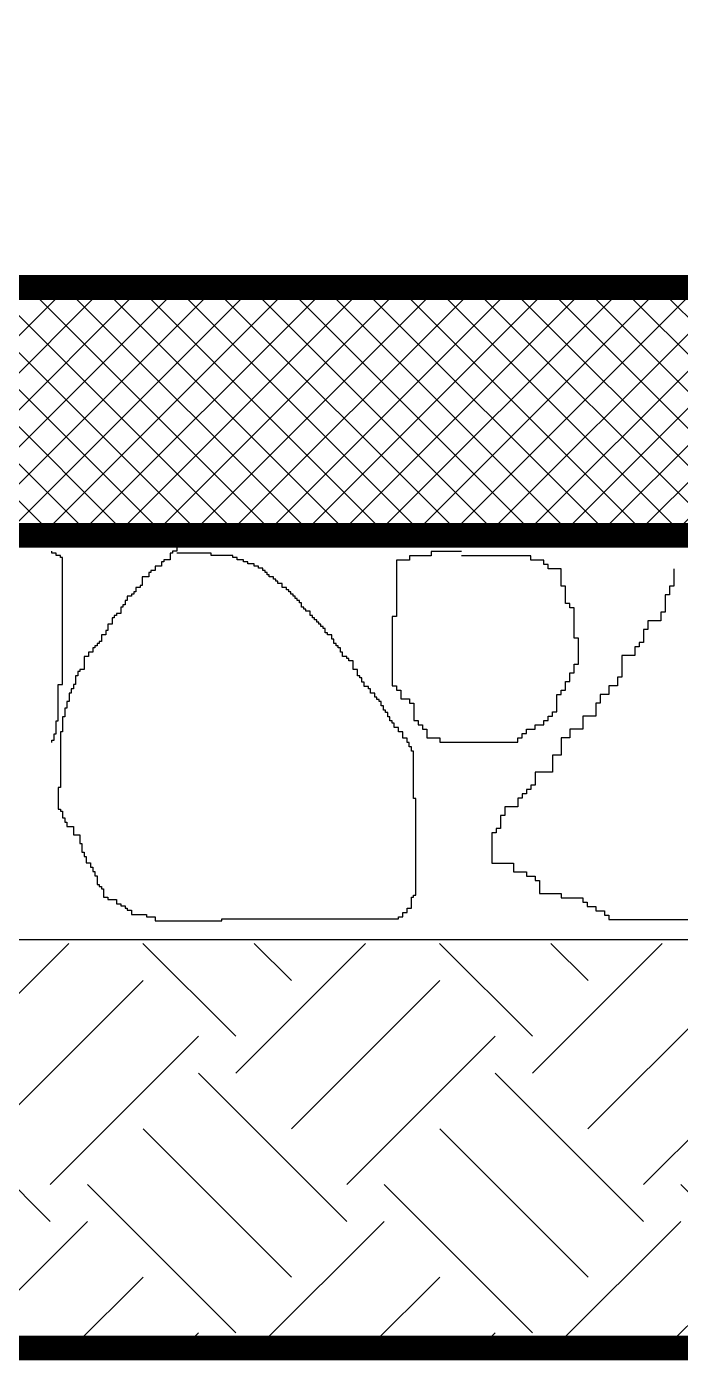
# Model space of a CAD drawing. Extents: x 250879 to 348495, y -51522 to -9360.
# Drawn here: x 280809 to 280888.1, y -30426.9 to -30265.4 of the extents above; entities that cross this region are included whole.
import ezdxf

# ---------------------------------------------------------------- set-up
doc = ezdxf.new("R2010")
doc.units = 0
doc.layers.add('AXIS', color=1, linetype='CONTINUOUS')
doc.layers.add('WALL', color=7, linetype='CONTINUOUS')
doc.layers.add('int fram for glaz& landscap obj.', color=252, linetype='CONTINUOUS', lineweight=15)
doc.layers.add('VIS', color=8, linetype='CONTINUOUS', lineweight=18)

msp = doc.modelspace()

# ---------------------------------------------------------------- hatches: boundary and pattern name
at = {"layer": 'AXIS'}
h = msp.add_hatch(dxfattribs=at)
h.set_pattern_fill('ANSI37', color=256, style=0)
h.set_pattern_definition([(45, (10887.426, 0), (-2.24506403, 2.24506403), []), (135, (10887.426, 0), (-2.24506403, -2.24506403), [])])
h.paths.add_polyline_path([(280905.42095, -29687.00774), (280869.5634, -29687.00774), (280869.5634, -29691.00774), (280839.5634, -29691.00774), (280839.5634, -29708.00774), (280809.5634, -29708.00774), (280809.5634, -29725.00774), (280779.5634, -29725.00774), (280779.5634, -29742.00774), (280749.5634, -29742.00774), (280749.5634, -29753.92907), (280785.19062, -29753.92907)])
h.paths.add_polyline_path([(280772.47313, -29761.00774), (280752.47313, -29761.00774), (280752.47313, -29977.00774), (280772.47313, -29977.00774)])
h.paths.add_polyline_path([(280772.47313, -29977.00774), (280752.47313, -29977.00774), (280752.47313, -30007.00774), (280772.47313, -30007.00774)])
h.paths.add_polyline_path([(280772.47313, -30007.00774), (280752.47313, -30007.00774), (280752.47313, -30297.00774), (280772.47313, -30297.00774)])
h.paths.add_polyline_path([(280918.80191, -30297.00774), (280752.47313, -30297.00774), (280752.47313, -30327.00774), (280918.80191, -30327.00774)])
at = {"layer": 'int fram for glaz& landscap obj.'}
h = msp.add_hatch(dxfattribs=at)
h.set_pattern_fill('EARTH', color=256, scale=4, angle=45, style=0)
h.set_pattern_definition([(45, (-4472.986, -9786.993), (4e-15, 35.9210245), [25.4, -25.4]), (45, (-4479.72, -9780.258), (4e-15, 35.9210245), [25.4, -25.4]), (45, (-4486.456, -9773.523), (4e-15, 35.9210245), [25.4, -25.4]), (135, (-4486.456, -9769.033), (-35.9210245, 4e-15), [25.4, -25.4]), (135, (-4479.72, -9762.297), (-35.9210245, 4e-15), [25.4, -25.4]), (135, (-4472.986, -9755.562), (-35.9210245, 4e-15), [25.4, -25.4])])
h.paths.add_polyline_path([(281359.1188, -30376.4393), (280918.64192, -30376.4393), (280918.64192, -30425.43117), (281359.1188, -30425.43117)])
h.paths.add_polyline_path([(281696.70956, -30425.43117), (281696.70956, -30376.4393), (281359.1188, -30376.4393), (281359.1188, -30425.43117)])
edge = h.paths.add_edge_path()
edge.add_line((280702.69282, -30326.4393), (280726.23014, -30425.43117))
edge.add_line((280726.23014, -30425.43117), (280918.64192, -30425.43117))
edge.add_line((280918.64192, -30425.43117), (280918.64192, -30376.4393))
edge.add_line((280918.64192, -30376.4393), (280768.64192, -30376.4393))
edge.add_line((280768.64192, -30376.4393), (280768.64192, -30408.49508))
edge.add_line((280768.64192, -30408.49508), (280748.64192, -30408.49508))
edge.add_line((280748.64192, -30408.49508), (280748.64192, -30345.52763))
edge.add_arc((280733.05095, -30345.52763), 15.59098, -344.7979301, 0, ccw=False)
edge.add_line((280748.09635, -30341.4393), (280748.64192, -30341.4393))
edge.add_line((280748.64192, -30341.4393), (280748.64192, -30326.4393))
edge.add_line((280748.64192, -30326.4393), (280702.69282, -30326.4393))

# ---------------------------------------------------------------- linework, layer by layer
at = {"layer": 'VIS', "ltscale": 0.0001}
msp.add_line((280450.27447, -30297.00774), (284658.39662, -30297.00774), dxfattribs=at)
at = {"layer": 'WALL', "linetype": 'Continuous'}
for p, q in [((280827.90669, -30328.40736), (280827.12464, -30328.40736)), ((280827.12464, -30328.40736), (280827.12464, -30328.9283)), ((280828.4287, -30328.14689), (280827.90669, -30328.14689)), ((280827.90669, -30328.14689), (280827.90669, -30328.40736)), ((280812.00374, -30329.18877), (280812.00374, -30328.9283)), ((280812.52479, -30329.18877), (280812.00374, -30329.18877)), ((280812.52479, -30329.44924), (280812.52479, -30329.18877)), ((280813.0468, -30329.44924), (280812.52479, -30329.44924)), ((280813.0468, -30329.70971), (280813.0468, -30329.44924)), ((280813.3078, -30329.70971), (280813.0468, -30329.70971)), ((280813.3078, -30345.07498), (280813.3078, -30329.70971)), ((280825.56054, -30330.23016), (280825.29954, -30330.23016)), ((280825.29954, -30330.23016), (280825.29954, -30330.7511)), ((280826.34259, -30329.97018), (280825.56054, -30329.97018)), ((280825.56054, -30329.97018), (280825.56054, -30330.23016)), ((280826.60359, -30329.18877), (280826.34259, -30329.18877)), ((280826.34259, -30329.18877), (280826.34259, -30329.97018)), ((280827.12464, -30328.9283), (280826.60359, -30328.9283)), ((280826.60359, -30328.9283), (280826.60359, -30329.18877)), ((280831.29589, -30329.18877), (280827.12464, -30329.18877)), ((280831.29589, -30329.44924), (280831.29589, -30329.18877)), ((280833.90304, -30329.44924), (280831.29589, -30329.44924)), ((280833.90304, -30329.70971), (280833.90304, -30329.44924)), ((280834.42505, -30329.70971), (280833.90304, -30329.70971)), ((280834.42505, -30329.97018), (280834.42505, -30329.70971)), ((280835.20709, -30329.97018), (280834.42505, -30329.97018)), ((280835.20709, -30330.23016), (280835.20709, -30329.97018)), ((280835.72814, -30330.23016), (280835.20709, -30330.23016)), ((280835.72814, -30330.49063), (280835.72814, -30330.23016)), ((280836.51019, -30330.49063), (280835.72814, -30330.49063)), ((280836.51019, -30330.7511), (280836.51019, -30330.49063)), ((280855.31392, -30330.04197), (280853.73926, -30330.04197)), ((280853.73926, -30330.04197), (280853.73926, -30336.85443)), ((280857.93642, -30329.51763), (280855.31392, -30329.51763)), ((280855.31392, -30329.51763), (280855.31392, -30330.04197)), ((280861.60869, -30328.99378), (280857.93642, -30328.99378)), ((280857.93642, -30328.99378), (280857.93642, -30329.51763)), ((280870.00205, -30329.51763), (280861.60869, -30329.51763)), ((280870.00205, -30330.04197), (280870.00205, -30329.51763)), ((280871.57574, -30330.04197), (280870.00205, -30330.04197)), ((280871.57574, -30330.56582), (280871.57574, -30330.04197)), ((280823.73544, -30332.05345), (280822.95339, -30332.05345)), ((280822.95339, -30332.05345), (280822.95339, -30333.09533)), ((280823.99644, -30331.53251), (280823.73544, -30331.53251)), ((280823.73544, -30331.53251), (280823.73544, -30332.05345)), ((280824.51749, -30331.27204), (280823.99644, -30331.27204)), ((280823.99644, -30331.27204), (280823.99644, -30331.53251)), ((280825.29954, -30330.7511), (280824.51749, -30330.7511)), ((280824.51749, -30330.7511), (280824.51749, -30331.27204)), ((280837.0322, -30330.7511), (280836.51019, -30330.7511)), ((280837.0322, -30331.01157), (280837.0322, -30330.7511)), ((280837.55324, -30331.01157), (280837.0322, -30331.01157)), ((280837.55324, -30331.27204), (280837.55324, -30331.01157)), ((280837.81425, -30331.27204), (280837.55324, -30331.27204)), ((280837.81425, -30331.53251), (280837.81425, -30331.27204)), ((280838.07525, -30331.53251), (280837.81425, -30331.53251)), ((280838.07525, -30331.79298), (280838.07525, -30331.53251)), ((280838.33529, -30331.79298), (280838.07525, -30331.79298)), ((280838.33529, -30332.05345), (280838.33529, -30331.79298)), ((280838.8573, -30332.05345), (280838.33529, -30332.05345)), ((280838.8573, -30332.31392), (280838.8573, -30332.05345)), ((280872.10063, -30330.56582), (280871.57574, -30330.56582)), ((280872.10063, -30331.08966), (280872.10063, -30330.56582)), ((280873.67432, -30331.08966), (280872.10063, -30331.08966)), ((280873.67432, -30333.18603), (280873.67432, -30331.08966)), ((280887.31364, -30331.08966), (280887.31364, -30333.18603)), ((280822.69335, -30333.3558), (280822.17134, -30333.3558)), ((280822.17134, -30333.3558), (280822.17134, -30333.87625)), ((280822.95339, -30333.09533), (280822.69335, -30333.09533)), ((280822.69335, -30333.09533), (280822.69335, -30333.3558)), ((280839.11734, -30332.31392), (280838.8573, -30332.31392)), ((280839.11734, -30332.57439), (280839.11734, -30332.31392)), ((280839.37834, -30332.57439), (280839.11734, -30332.57439)), ((280839.37834, -30332.83486), (280839.37834, -30332.57439)), ((280839.89939, -30332.83486), (280839.37834, -30332.83486)), ((280839.89939, -30333.3558), (280839.89939, -30332.83486)), ((280840.4214, -30333.3558), (280839.89939, -30333.3558)), ((280840.4214, -30333.61578), (280840.4214, -30333.3558)), ((280840.6824, -30333.61578), (280840.4214, -30333.61578)), ((280840.6824, -30333.87625), (280840.6824, -30333.61578)), ((280874.1992, -30333.18603), (280873.67432, -30333.18603)), ((280874.1992, -30335.2824), (280874.1992, -30333.18603)), ((280887.31364, -30333.18603), (280886.78972, -30333.18603)), ((280886.78972, -30333.18603), (280886.78972, -30334.23422)), ((280821.12829, -30334.91813), (280820.86825, -30334.91813)), ((280820.86825, -30334.91813), (280820.86825, -30335.43907)), ((280821.6503, -30334.39719), (280821.12829, -30334.39719)), ((280821.12829, -30334.39719), (280821.12829, -30334.91813)), ((280821.91034, -30334.13672), (280821.6503, -30334.13672)), ((280821.6503, -30334.13672), (280821.6503, -30334.39719)), ((280822.17134, -30333.87625), (280821.91034, -30333.87625)), ((280821.91034, -30333.87625), (280821.91034, -30334.13672)), ((280840.94244, -30333.87625), (280840.6824, -30333.87625)), ((280840.94244, -30334.13672), (280840.94244, -30333.87625)), ((280841.20345, -30334.13672), (280840.94244, -30334.13672)), ((280841.20345, -30334.39719), (280841.20345, -30334.13672)), ((280841.46445, -30334.39719), (280841.20345, -30334.39719)), ((280841.46445, -30334.65766), (280841.46445, -30334.39719)), ((280841.72449, -30334.65766), (280841.46445, -30334.65766)), ((280841.72449, -30334.91813), (280841.72449, -30334.65766)), ((280841.98549, -30334.91813), (280841.72449, -30334.91813)), ((280841.98549, -30335.1786), (280841.98549, -30334.91813)), ((280842.2465, -30335.1786), (280841.98549, -30335.1786)), ((280842.2465, -30335.69954), (280842.2465, -30335.1786)), ((280874.72409, -30335.2824), (280874.1992, -30335.2824)), ((280874.72409, -30335.80625), (280874.72409, -30335.2824)), ((280886.78972, -30334.23422), (280886.26483, -30334.23422)), ((280886.26483, -30334.23422), (280886.26483, -30336.3301)), ((280819.82519, -30336.74142), (280819.56419, -30336.74142)), ((280819.56419, -30336.74142), (280819.56419, -30337.0014)), ((280820.34624, -30336.48095), (280819.82519, -30336.48095)), ((280819.82519, -30336.48095), (280819.82519, -30336.74142)), ((280820.60724, -30335.69954), (280820.34624, -30335.69954)), ((280820.34624, -30335.69954), (280820.34624, -30336.48095)), ((280820.86825, -30335.43907), (280820.60724, -30335.43907)), ((280820.60724, -30335.43907), (280820.60724, -30335.69954)), ((280842.50654, -30335.69954), (280842.2465, -30335.69954)), ((280842.50654, -30335.96001), (280842.50654, -30335.69954)), ((280842.76754, -30335.96001), (280842.50654, -30335.96001)), ((280842.76754, -30336.22048), (280842.76754, -30335.96001)), ((280843.28859, -30336.22048), (280842.76754, -30336.22048)), ((280843.28859, -30336.74142), (280843.28859, -30336.22048)), ((280843.54959, -30336.74142), (280843.28859, -30336.74142)), ((280843.54959, -30337.0014), (280843.54959, -30336.74142)), ((280853.73926, -30336.85443), (280853.21534, -30336.85443)), ((280853.21534, -30336.85443), (280853.21534, -30345.23893)), ((280875.24801, -30335.80625), (280874.72409, -30335.80625)), ((280875.24801, -30339.47465), (280875.24801, -30335.80625)), ((280886.26483, -30336.3301), (280885.73995, -30336.3301)), ((280885.73995, -30336.3301), (280885.73995, -30337.37828)), ((280818.78214, -30338.56422), (280818.52114, -30338.56422)), ((280818.52114, -30338.56422), (280818.52114, -30339.08516)), ((280819.30319, -30337.78281), (280818.78214, -30337.78281)), ((280818.78214, -30337.78281), (280818.78214, -30338.56422)), ((280819.56419, -30337.0014), (280819.30319, -30337.0014)), ((280819.30319, -30337.0014), (280819.30319, -30337.78281)), ((280843.8106, -30337.0014), (280843.54959, -30337.0014)), ((280843.8106, -30337.26187), (280843.8106, -30337.0014)), ((280844.0716, -30337.26187), (280843.8106, -30337.26187)), ((280844.0716, -30337.52234), (280844.0716, -30337.26187)), ((280844.33164, -30337.52234), (280844.0716, -30337.52234)), ((280844.33164, -30337.78281), (280844.33164, -30337.52234)), ((280844.59264, -30337.78281), (280844.33164, -30337.78281)), ((280844.59264, -30338.04328), (280844.59264, -30337.78281)), ((280844.85365, -30338.04328), (280844.59264, -30338.04328)), ((280844.85365, -30338.30375), (280844.85365, -30338.04328)), ((280845.11369, -30338.30375), (280844.85365, -30338.30375)), ((280845.11369, -30338.82469), (280845.11369, -30338.30375)), ((280884.16625, -30338.42646), (280883.64137, -30338.42646)), ((280883.64137, -30338.42646), (280883.64137, -30339.9985)), ((280885.73995, -30337.37828), (280884.16625, -30337.37828)), ((280884.16625, -30337.37828), (280884.16625, -30338.42646)), ((280817.73909, -30340.12703), (280817.47905, -30340.12703)), ((280817.47905, -30340.12703), (280817.47905, -30340.38702)), ((280818.00009, -30339.86656), (280817.73909, -30339.86656)), ((280817.73909, -30339.86656), (280817.73909, -30340.12703)), ((280818.52114, -30339.08516), (280818.00009, -30339.08516)), ((280818.00009, -30339.08516), (280818.00009, -30339.86656)), ((280845.37469, -30338.82469), (280845.11369, -30338.82469)), ((280845.37469, -30339.08516), (280845.37469, -30338.82469)), ((280845.89574, -30339.08516), (280845.37469, -30339.08516)), ((280845.89574, -30339.6061), (280845.89574, -30339.08516)), ((280846.15674, -30339.6061), (280845.89574, -30339.6061)), ((280846.15674, -30340.12703), (280846.15674, -30339.6061)), ((280846.41775, -30340.12703), (280846.15674, -30340.12703)), ((280846.41775, -30340.38702), (280846.41775, -30340.12703)), ((280875.7729, -30339.47465), (280875.24801, -30339.47465)), ((280875.7729, -30342.61871), (280875.7729, -30339.47465)), ((280883.64137, -30339.9985), (280883.11744, -30339.9985)), ((280883.11744, -30339.9985), (280883.11744, -30340.52235)), ((280816.436, -30341.68937), (280815.91399, -30341.68937)), ((280815.91399, -30341.68937), (280815.91399, -30343.25218)), ((280816.95704, -30341.16843), (280816.436, -30341.16843)), ((280816.436, -30341.16843), (280816.436, -30341.68937)), ((280817.21804, -30340.64749), (280816.95704, -30340.64749)), ((280816.95704, -30340.64749), (280816.95704, -30341.16843)), ((280817.47905, -30340.38702), (280817.21804, -30340.38702)), ((280817.21804, -30340.38702), (280817.21804, -30340.64749)), ((280846.67875, -30340.38702), (280846.41775, -30340.38702)), ((280846.67875, -30340.64749), (280846.67875, -30340.38702)), ((280846.93879, -30340.64749), (280846.67875, -30340.64749)), ((280846.93879, -30341.16843), (280846.93879, -30340.64749)), ((280847.1998, -30341.16843), (280846.93879, -30341.16843)), ((280847.1998, -30341.68937), (280847.1998, -30341.16843)), ((280847.72084, -30341.68937), (280847.1998, -30341.68937)), ((280847.72084, -30341.94984), (280847.72084, -30341.68937)), ((280882.59256, -30341.57053), (280881.01886, -30341.57053)), ((280881.01886, -30341.57053), (280881.01886, -30344.19075)), ((280883.11744, -30340.52235), (280882.59256, -30340.52235)), ((280882.59256, -30340.52235), (280882.59256, -30341.57053)), ((280815.91399, -30343.25218), (280815.39294, -30343.25218)), ((280815.39294, -30343.25218), (280815.39294, -30343.51265)), ((280847.98184, -30341.94984), (280847.72084, -30341.94984)), ((280847.98184, -30342.2103), (280847.98184, -30341.94984)), ((280848.50289, -30342.2103), (280847.98184, -30342.2103)), ((280848.50289, -30343.25218), (280848.50289, -30342.2103)), ((280849.0249, -30343.25218), (280848.50289, -30343.25218)), ((280849.0249, -30344.03311), (280849.0249, -30343.25218)), ((280875.24801, -30343.6669), (280875.24801, -30342.61871)), ((280875.24801, -30342.61871), (280875.7729, -30342.61871)), ((280815.13194, -30344.03311), (280814.8719, -30344.03311)), ((280814.8719, -30344.03311), (280814.8719, -30345.07498)), ((280815.39294, -30343.51265), (280815.13194, -30343.51265)), ((280815.13194, -30343.51265), (280815.13194, -30344.03311)), ((280849.28494, -30344.03311), (280849.0249, -30344.03311)), ((280849.28494, -30344.29358), (280849.28494, -30344.03311)), ((280849.54594, -30344.29358), (280849.28494, -30344.29358)), ((280849.54594, -30344.81451), (280849.54594, -30344.29358)), ((280849.80695, -30344.81451), (280849.54594, -30344.81451)), ((280849.80695, -30345.33545), (280849.80695, -30344.81451)), ((280874.1992, -30345.76278), (280874.1992, -30344.7146)), ((280874.1992, -30344.7146), (280874.72409, -30344.7146)), ((280874.72409, -30344.7146), (280874.72409, -30343.6669)), ((280874.72409, -30343.6669), (280875.24801, -30343.6669)), ((280881.01886, -30344.19075), (280880.49398, -30344.19075)), ((280880.49398, -30344.19075), (280880.49398, -30345.23893)), ((280812.78579, -30349.50248), (280812.78579, -30345.07498)), ((280812.78579, -30345.07498), (280813.3078, -30345.07498)), ((280814.34989, -30346.11686), (280814.08985, -30346.11686)), ((280814.08985, -30346.11686), (280814.08985, -30347.15825)), ((280814.61089, -30345.59592), (280814.34989, -30345.59592)), ((280814.34989, -30345.59592), (280814.34989, -30346.11686)), ((280814.8719, -30345.07498), (280814.61089, -30345.07498)), ((280814.61089, -30345.07498), (280814.61089, -30345.59592)), ((280850.32799, -30345.33545), (280849.80695, -30345.33545)), ((280850.32799, -30345.59592), (280850.32799, -30345.33545)), ((280850.58899, -30345.59592), (280850.32799, -30345.59592)), ((280850.58899, -30346.11686), (280850.58899, -30345.59592)), ((280851.11004, -30346.11686), (280850.58899, -30346.11686)), ((280851.11004, -30346.6378), (280851.11004, -30346.11686)), ((280851.37104, -30346.6378), (280851.11004, -30346.6378)), ((280851.37104, -30346.89779), (280851.37104, -30346.6378)), ((280853.21534, -30345.23893), (280853.73926, -30345.23893)), ((280853.73926, -30345.23893), (280853.73926, -30345.76278)), ((280853.73926, -30345.76278), (280854.26415, -30345.76278)), ((280854.26415, -30345.76278), (280854.26415, -30346.81096)), ((280873.14943, -30348.38299), (280873.14943, -30346.28711)), ((280873.14943, -30346.28711), (280873.67432, -30346.28711)), ((280873.67432, -30346.28711), (280873.67432, -30345.76278)), ((280873.67432, -30345.76278), (280874.1992, -30345.76278)), ((280879.44517, -30346.28711), (280878.3954, -30346.28711)), ((280878.3954, -30346.28711), (280878.3954, -30347.33481)), ((280880.49398, -30345.23893), (280879.44517, -30345.23893)), ((280879.44517, -30345.23893), (280879.44517, -30346.28711)), ((280813.82884, -30347.93966), (280813.56784, -30347.93966)), ((280813.56784, -30347.93966), (280813.56784, -30348.98154)), ((280814.08985, -30347.15825), (280813.82884, -30347.15825)), ((280813.82884, -30347.15825), (280813.82884, -30347.93966)), ((280851.63205, -30346.89779), (280851.37104, -30346.89779)), ((280851.63205, -30347.15825), (280851.63205, -30346.89779)), ((280851.89209, -30347.15825), (280851.63205, -30347.15825)), ((280851.89209, -30347.67919), (280851.89209, -30347.15825)), ((280852.15309, -30347.67919), (280851.89209, -30347.67919)), ((280852.15309, -30348.20013), (280852.15309, -30347.67919)), ((280852.4141, -30348.20013), (280852.15309, -30348.20013)), ((280852.4141, -30348.4606), (280852.4141, -30348.20013)), ((280854.26415, -30346.81096), (280855.31392, -30346.81096)), ((280855.31392, -30346.81096), (280855.31392, -30347.33481)), ((280855.31392, -30347.33481), (280855.83784, -30347.33481)), ((280855.83784, -30347.33481), (280855.83784, -30349.43118)), ((280878.3954, -30347.33481), (280877.87148, -30347.33481)), ((280877.87148, -30347.33481), (280877.87148, -30348.90733)), ((280812.52479, -30351.06481), (280812.52479, -30349.50248)), ((280812.52479, -30349.50248), (280812.78579, -30349.50248)), ((280813.56784, -30348.98154), (280813.3078, -30348.98154)), ((280813.3078, -30348.98154), (280813.3078, -30350.80434)), ((280852.6751, -30348.4606), (280852.4141, -30348.4606)), ((280852.6751, -30348.98154), (280852.6751, -30348.4606)), ((280852.93514, -30348.98154), (280852.6751, -30348.98154)), ((280852.93514, -30349.50248), (280852.93514, -30348.98154)), ((280853.19615, -30349.50248), (280852.93514, -30349.50248)), ((280853.19615, -30349.76295), (280853.19615, -30349.50248)), ((280853.45715, -30349.76295), (280853.19615, -30349.76295)), ((280853.45715, -30350.2834), (280853.45715, -30349.76295)), ((280855.83784, -30349.43118), (280856.36272, -30349.43118)), ((280856.36272, -30349.43118), (280856.36272, -30349.95503)), ((280871.57574, -30349.95503), (280871.57574, -30349.43118)), ((280871.57574, -30349.43118), (280872.10063, -30349.43118)), ((280872.10063, -30349.43118), (280872.10063, -30348.90733)), ((280872.10063, -30348.90733), (280872.62551, -30348.90733)), ((280872.62551, -30348.90733), (280872.62551, -30348.38299)), ((280872.62551, -30348.38299), (280873.14943, -30348.38299)), ((280877.87148, -30348.90733), (280876.29778, -30348.90733)), ((280876.29778, -30348.90733), (280876.29778, -30350.47936)), ((280812.26475, -30351.84622), (280812.26475, -30351.06481)), ((280812.26475, -30351.06481), (280812.52479, -30351.06481)), ((280813.3078, -30350.80434), (280813.0468, -30350.80434)), ((280813.0468, -30350.80434), (280813.0468, -30357.57558)), ((280853.97819, -30350.2834), (280853.45715, -30350.2834)), ((280853.97819, -30350.80434), (280853.97819, -30350.2834)), ((280854.49924, -30350.80434), (280853.97819, -30350.80434)), ((280854.49924, -30351.58575), (280854.49924, -30350.80434)), ((280856.36272, -30349.95503), (280856.88761, -30349.95503)), ((280856.88761, -30349.95503), (280856.88761, -30350.47936)), ((280856.88761, -30350.47936), (280857.41153, -30350.47936)), ((280857.41153, -30350.47936), (280857.41153, -30351.52706)), ((280868.95324, -30351.52706), (280868.95324, -30351.00321)), ((280868.95324, -30351.00321), (280869.47812, -30351.00321)), ((280869.47812, -30351.00321), (280869.47812, -30350.47936)), ((280869.47812, -30350.47936), (280870.52693, -30350.47936)), ((280870.52693, -30350.47936), (280870.52693, -30349.95503)), ((280870.52693, -30349.95503), (280871.57574, -30349.95503)), ((280876.29778, -30350.47936), (280874.72409, -30350.47936)), ((280874.72409, -30350.47936), (280874.72409, -30351.52706)), ((280812.00374, -30352.10669), (280812.00374, -30351.84622)), ((280812.00374, -30351.84622), (280812.26475, -30351.84622)), ((280855.02125, -30351.58575), (280854.49924, -30351.58575)), ((280855.02125, -30352.10669), (280855.02125, -30351.58575)), ((280855.28129, -30352.10669), (280855.02125, -30352.10669)), ((280855.28129, -30352.62763), (280855.28129, -30352.10669)), ((280855.54229, -30352.62763), (280855.28129, -30352.62763)), ((280855.54229, -30353.14857), (280855.54229, -30352.62763)), ((280857.41153, -30351.52706), (280858.98619, -30351.52706)), ((280858.98619, -30351.52706), (280858.98619, -30352.05139)), ((280858.98619, -30352.05139), (280868.42835, -30352.05139)), ((280868.42835, -30352.05139), (280868.42835, -30351.52706)), ((280868.42835, -30351.52706), (280868.95324, -30351.52706)), ((280874.72409, -30351.52706), (280873.67432, -30351.52706)), ((280873.67432, -30351.52706), (280873.67432, -30353.62343)), ((280855.8033, -30353.14857), (280855.54229, -30353.14857)), ((280855.8033, -30358.87793), (280855.8033, -30353.14857)), ((280873.67432, -30353.62343), (280872.62551, -30353.62343)), ((280872.62551, -30353.62343), (280872.62551, -30355.71979)), ((280872.62551, -30355.71979), (280870.52693, -30355.71979)), ((280870.52693, -30355.71979), (280870.52693, -30357.29183)), ((280813.0468, -30357.57558), (280812.78579, -30357.57558)), ((280812.78579, -30357.57558), (280812.78579, -30360.18027)), ((280870.00205, -30357.81568), (280869.47812, -30357.81568)), ((280869.47812, -30357.81568), (280869.47812, -30358.33953)), ((280870.52693, -30357.29183), (280870.00205, -30357.29183)), ((280870.00205, -30357.29183), (280870.00205, -30357.81568)), ((280856.0643, -30358.87793), (280855.8033, -30358.87793)), ((280856.0643, -30370.59711), (280856.0643, -30358.87793)), ((280868.95324, -30358.86386), (280868.42835, -30358.86386)), ((280868.42835, -30358.86386), (280868.42835, -30359.91204)), ((280869.47812, -30358.33953), (280868.95324, -30358.33953)), ((280868.95324, -30358.33953), (280868.95324, -30358.86386)), ((280812.78579, -30360.18027), (280813.0468, -30360.18027)), ((280813.0468, -30360.18027), (280813.0468, -30360.44026)), ((280813.0468, -30360.44026), (280813.3078, -30360.44026)), ((280813.3078, -30360.44026), (280813.3078, -30361.22167)), ((280866.85466, -30360.95974), (280866.32977, -30360.95974)), ((280866.32977, -30360.95974), (280866.32977, -30362.53226)), ((280868.42835, -30359.91204), (280866.85466, -30359.91204)), ((280866.85466, -30359.91204), (280866.85466, -30360.95974)), ((280813.3078, -30361.22167), (280813.56784, -30361.22167)), ((280813.56784, -30361.22167), (280813.56784, -30361.74261)), ((280813.56784, -30361.74261), (280813.82884, -30361.74261)), ((280813.82884, -30361.74261), (280813.82884, -30362.26354)), ((280813.82884, -30362.26354), (280814.61089, -30362.26354)), ((280814.61089, -30362.26354), (280814.61089, -30363.30542)), ((280866.32977, -30362.53226), (280865.80585, -30362.53226)), ((280865.80585, -30362.53226), (280865.80585, -30363.05611)), ((280814.61089, -30363.30542), (280815.39294, -30363.30542)), ((280815.39294, -30363.30542), (280815.39294, -30364.34681)), ((280815.39294, -30364.34681), (280815.65395, -30364.34681)), ((280815.65395, -30364.34681), (280815.65395, -30365.38869)), ((280865.80585, -30363.05611), (280865.28096, -30363.05611)), ((280865.28096, -30363.05611), (280865.28096, -30366.72451)), ((280815.65395, -30365.38869), (280815.91399, -30365.38869)), ((280815.91399, -30365.38869), (280815.91399, -30365.90963)), ((280815.91399, -30365.90963), (280816.17499, -30365.90963)), ((280816.17499, -30365.90963), (280816.17499, -30366.69104)), ((280816.17499, -30366.69104), (280816.697, -30366.69104)), ((280816.697, -30366.69104), (280816.697, -30367.21149)), ((280816.697, -30367.21149), (280816.95704, -30367.21149)), ((280816.95704, -30367.21149), (280816.95704, -30367.73243)), ((280865.28096, -30366.72451), (280867.90347, -30366.72451)), ((280867.90347, -30366.72451), (280867.90347, -30367.77221)), ((280816.95704, -30367.73243), (280817.21804, -30367.73243)), ((280817.21804, -30367.73243), (280817.21804, -30368.25337)), ((280817.21804, -30368.25337), (280817.47905, -30368.25337)), ((280817.47905, -30368.25337), (280817.47905, -30369.29525)), ((280867.90347, -30367.77221), (280869.47812, -30367.77221)), ((280869.47812, -30367.77221), (280869.47812, -30368.29654)), ((280869.47812, -30368.29654), (280870.52693, -30368.29654)), ((280870.52693, -30368.29654), (280870.52693, -30368.82039)), ((280870.52693, -30368.82039), (280871.05182, -30368.82039)), ((280871.05182, -30368.82039), (280871.05182, -30370.39242)), ((280817.47905, -30369.29525), (280817.73909, -30369.29525)), ((280817.73909, -30369.29525), (280817.73909, -30369.55572)), ((280817.73909, -30369.55572), (280818.00009, -30369.55572)), ((280818.00009, -30369.55572), (280818.00009, -30369.81619)), ((280818.00009, -30369.81619), (280818.2611, -30369.81619)), ((280818.2611, -30369.81619), (280818.2611, -30370.85758)), ((280818.2611, -30370.85758), (280818.78214, -30370.85758)), ((280818.78214, -30370.85758), (280818.78214, -30371.11805)), ((280855.54229, -30372.15993), (280855.54229, -30370.85758)), ((280855.54229, -30370.85758), (280855.8033, -30370.85758)), ((280855.8033, -30370.85758), (280855.8033, -30370.59711)), ((280855.8033, -30370.59711), (280856.0643, -30370.59711)), ((280871.05182, -30370.39242), (280873.67432, -30370.39242)), ((280873.67432, -30370.39242), (280873.67432, -30370.91676)), ((280818.78214, -30371.11805), (280819.82519, -30371.11805)), ((280819.82519, -30371.11805), (280819.82519, -30371.63899)), ((280819.82519, -30371.63899), (280820.34624, -30371.63899)), ((280820.34624, -30371.63899), (280820.34624, -30371.89946)), ((280820.34624, -30371.89946), (280820.86825, -30371.89946)), ((280820.86825, -30371.89946), (280820.86825, -30372.15993)), ((280820.86825, -30372.15993), (280821.12829, -30372.15993)), ((280821.12829, -30372.15993), (280821.12829, -30372.4204)), ((280821.12829, -30372.4204), (280821.6503, -30372.4204)), ((280821.6503, -30372.4204), (280821.6503, -30372.94134)), ((280855.02125, -30372.68087), (280855.02125, -30372.15993)), ((280855.02125, -30372.15993), (280855.54229, -30372.15993)), ((280873.67432, -30370.91676), (280876.29778, -30370.91676)), ((280876.29778, -30370.91676), (280876.29778, -30371.44061)), ((280876.29778, -30371.44061), (280876.82171, -30371.44061)), ((280876.82171, -30371.44061), (280876.82171, -30371.96446)), ((280876.82171, -30371.96446), (280877.87148, -30371.96446)), ((280877.87148, -30371.96446), (280877.87148, -30372.48879)), ((280877.87148, -30372.48879), (280878.92029, -30372.48879)), ((280878.92029, -30372.48879), (280878.92029, -30373.01264)), ((280821.6503, -30372.94134), (280823.4754, -30372.94134)), ((280823.4754, -30372.94134), (280823.4754, -30373.20181)), ((280823.4754, -30373.20181), (280824.51749, -30373.20181)), ((280824.51749, -30373.20181), (280824.51749, -30373.72226)), ((280824.51749, -30373.72226), (280832.59994, -30373.72226)), ((280832.59994, -30373.72226), (280832.59994, -30373.46228)), ((280832.59994, -30373.46228), (280853.97819, -30373.46228)), ((280853.97819, -30373.46228), (280853.97819, -30373.20181)), ((280853.97819, -30373.20181), (280854.49924, -30373.20181)), ((280854.49924, -30373.20181), (280854.49924, -30372.68087)), ((280854.49924, -30372.68087), (280855.02125, -30372.68087)), ((280878.92029, -30373.01264), (280879.44517, -30373.01264)), ((280879.44517, -30373.01264), (280879.44517, -30373.53697)), ((280879.44517, -30373.53697), (280901.47785, -30373.53697)), ((280752.76147, -30375.98063), (282459.17074, -30375.98063))]:
    msp.add_line(p, q, dxfattribs=at)
at = {"layer": 'WALL', "linetype": 'Continuous', "const_width": 3}
for points in [[(280567.29893, -29757.00774), (280726.23014, -30425.43117), (281616.77037, -30425.43117), (281616.77037, -30425.43117), (281960.01512, -30425.43117), (281960.01512, -30425.43117)], [(280759.65949, -29757.00774), (280752.47313, -29761.00774), (280752.47313, -30327.00774), (283913.00858, -30327.00774), (283913.00858, -30297.00774)], [(283913.00858, -30297.00774), (280752.47313, -30297.00774)], [(283913.00858, -30297.00774), (280752.47313, -30297.00774)]]:
    msp.add_lwpolyline(points, dxfattribs=at)
at = {"layer": 'WALL', "linetype": 'Continuous'}
msp.add_lwpolyline([(280869.5634, -30327.00774), (283913.00858, -30327.00774), (283913.00858, -30297.00774), (280752.47313, -30297.00774)], dxfattribs=at)

doc.saveas('drawing.dxf')
